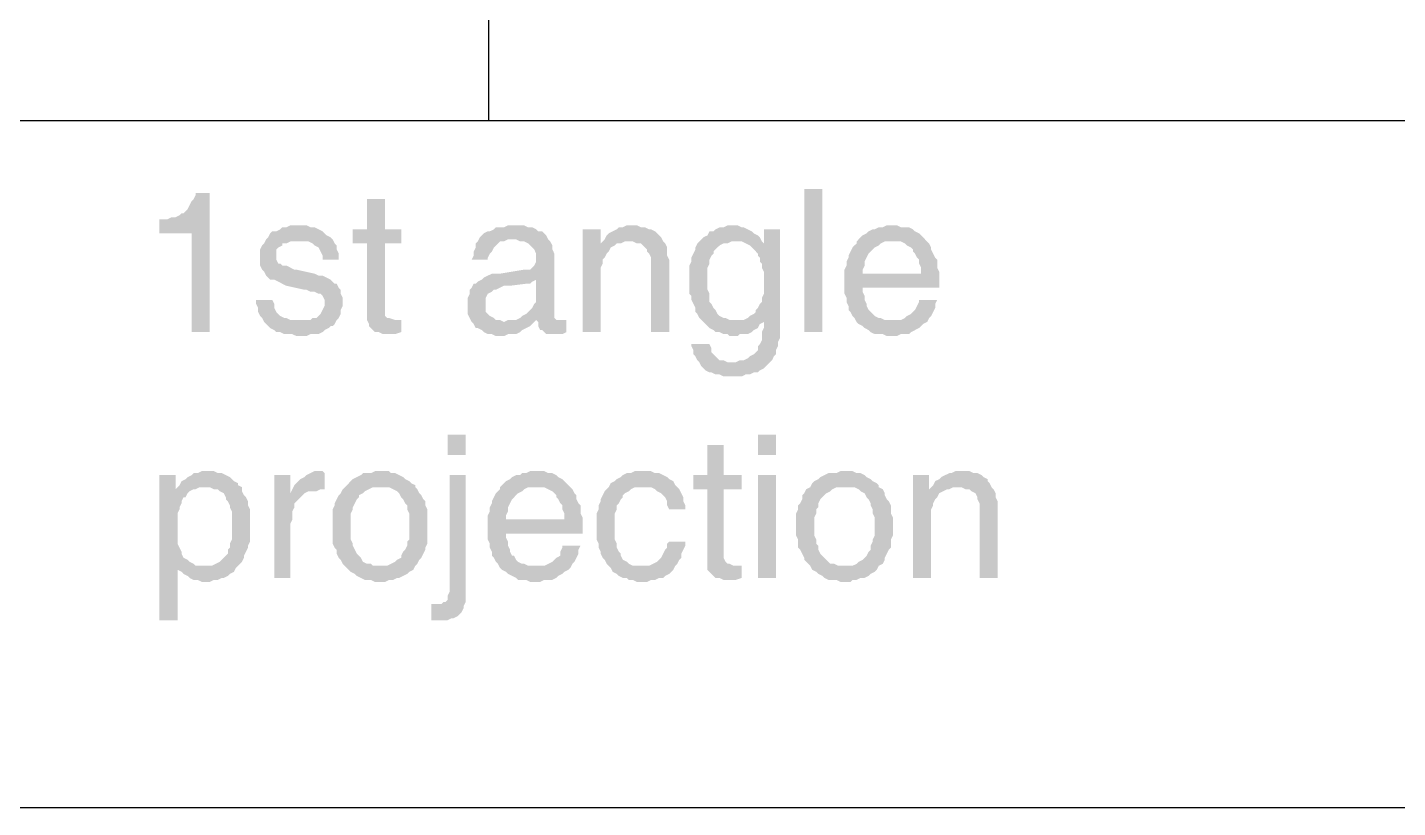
# Model space of a CAD drawing. Header units: inches. Extents: x 3613 to 8393, y -2205 to -794.
# Drawn here: x 6073.14 to 6103.83, y -1845.33 to -1827.86 of the extents above; entities that cross this region are included whole.
import ezdxf

# ---------------------------------------------------------------- set-up
doc = ezdxf.new("R2010")
doc.units = ezdxf.units.IN
doc.header["$MEASUREMENT"] = 0

msp = doc.modelspace()

# ---------------------------------------------------------------- hatches: boundary and pattern name
at = {"transparency": 33554559}
for points in [[(6077.224, -1831.569), (6076.908, -1831.569), (6076.908, -1831.614), (6076.863, -1831.704), (6076.818, -1831.749), (6076.773, -1831.839), (6076.728, -1831.93), (6076.682, -1831.975), (6076.637, -1832.02), (6076.592, -1832.02), (6076.547, -1832.065), (6076.457, -1832.11), (6076.367, -1832.11), (6076.276, -1832.155), (6076.096, -1832.155), (6076.096, -1832.471), (6076.818, -1832.471), (6076.818, -1834.683), (6077.224, -1834.683)], [(6090.538, -1834.683), (6090.538, -1831.478), (6090.944, -1831.478), (6090.944, -1834.683)], [(6081.151, -1831.704), (6080.744, -1831.704), (6080.744, -1832.381), (6080.428, -1832.381), (6080.428, -1832.697), (6080.744, -1832.697), (6080.744, -1834.412), (6080.79, -1834.502), (6080.79, -1834.547), (6080.835, -1834.592), (6080.88, -1834.638), (6080.925, -1834.683), (6081.015, -1834.683), (6081.105, -1834.728), (6081.376, -1834.728), (6081.512, -1834.683), (6081.512, -1834.412), (6081.376, -1834.412), (6081.241, -1834.367), (6081.196, -1834.367), (6081.151, -1834.322), (6081.151, -1832.697), (6081.512, -1832.697), (6081.512, -1832.381), (6081.151, -1832.381)], [(6079.21, -1832.291), (6079.029, -1832.291), (6078.939, -1832.336), (6078.849, -1832.336), (6078.804, -1832.381), (6078.713, -1832.426), (6078.623, -1832.426), (6078.578, -1832.471), (6078.533, -1832.561), (6078.488, -1832.607), (6078.443, -1832.697), (6078.398, -1832.742), (6078.352, -1832.832), (6078.352, -1833.193), (6078.398, -1833.284), (6078.443, -1833.329), (6078.488, -1833.419), (6078.533, -1833.464), (6078.578, -1833.509), (6078.668, -1833.509), (6078.759, -1833.554), (6078.849, -1833.6), (6078.939, -1833.645), (6079.345, -1833.735), (6079.39, -1833.735), (6079.481, -1833.78), (6079.571, -1833.78), (6079.661, -1833.825), (6079.706, -1833.825), (6079.751, -1833.87), (6079.797, -1833.961), (6079.797, -1834.096), (6079.751, -1834.186), (6079.706, -1834.277), (6079.661, -1834.322), (6079.616, -1834.367), (6079.526, -1834.367), (6079.481, -1834.412), (6079.255, -1834.412), (6078.443, -1834.457), (6078.488, -1834.502), (6078.533, -1834.547), (6078.578, -1834.592), (6078.668, -1834.638), (6078.713, -1834.683), (6078.804, -1834.683), (6078.894, -1834.728), (6079.074, -1834.728), (6079.165, -1834.773), (6079.39, -1834.773), (6079.481, -1834.728), (6079.661, -1834.728), (6079.751, -1834.683), (6079.797, -1834.638), (6079.887, -1834.592), (6079.932, -1834.547), (6079.977, -1834.547), (6080.022, -1834.502), (6080.067, -1834.412), (6080.113, -1834.367), (6080.158, -1834.277), (6080.158, -1834.186), (6080.203, -1834.096), (6080.203, -1834.006), (6080.203, -1833.915), (6080.158, -1833.825), (6080.158, -1833.735), (6080.113, -1833.69), (6080.067, -1833.6), (6080.022, -1833.6), (6079.977, -1833.554), (6079.932, -1833.509), (6079.842, -1833.464), (6079.751, -1833.419), (6079.661, -1833.419), (6079.571, -1833.374), (6079.165, -1833.284), (6079.12, -1833.284), (6079.029, -1833.238), (6078.939, -1833.193), (6078.849, -1833.193), (6078.804, -1833.148), (6078.759, -1833.148), (6078.713, -1833.058), (6078.713, -1832.832), (6078.759, -1832.787), (6078.849, -1832.742), (6078.849, -1832.697), (6078.939, -1832.697), (6079.029, -1832.652), (6079.21, -1832.652), (6079.977, -1832.607), (6079.932, -1832.561), (6079.842, -1832.516), (6079.797, -1832.471), (6079.751, -1832.426), (6079.661, -1832.381), (6079.571, -1832.336), (6079.481, -1832.336), (6079.39, -1832.291), (6079.3, -1832.291)], [(6084.084, -1832.291), (6083.904, -1832.291), (6083.813, -1832.336), (6083.633, -1832.336), (6083.588, -1832.381), (6083.497, -1832.426), (6083.452, -1832.426), (6083.362, -1832.471), (6083.317, -1832.516), (6083.272, -1832.561), (6083.227, -1832.652), (6083.182, -1832.697), (6083.182, -1832.787), (6083.136, -1832.877), (6083.136, -1832.968), (6083.091, -1833.058), (6083.452, -1833.058), (6083.452, -1833.013), (6083.497, -1832.923), (6083.543, -1832.877), (6083.588, -1832.787), (6083.633, -1832.742), (6083.678, -1832.697), (6083.723, -1832.652), (6083.813, -1832.652), (6083.904, -1832.607), (6084.806, -1832.607), (6084.761, -1832.516), (6084.716, -1832.471), (6084.671, -1832.426), (6084.581, -1832.426), (6084.535, -1832.381), (6084.445, -1832.336), (6084.355, -1832.336), (6084.265, -1832.291), (6084.174, -1832.291)], [(6085.98, -1832.381), (6085.574, -1832.381), (6085.574, -1834.683), (6085.98, -1834.683), (6085.98, -1833.464), (6085.98, -1833.238), (6086.025, -1833.148), (6086.025, -1833.058), (6086.07, -1833.013), (6086.115, -1832.923), (6086.16, -1832.877), (6086.16, -1832.877), (6086.205, -1832.787), (6086.296, -1832.742), (6085.98, -1832.697)], [(6086.702, -1832.291), (6086.566, -1832.291), (6086.476, -1832.336), (6086.386, -1832.336), (6086.341, -1832.381), (6086.251, -1832.426), (6086.16, -1832.471), (6086.115, -1832.516), (6086.07, -1832.607), (6085.98, -1832.697), (6086.296, -1832.742), (6086.341, -1832.697), (6086.431, -1832.697), (6086.521, -1832.652), (6087.379, -1832.652), (6087.334, -1832.561), (6087.289, -1832.516), (6087.243, -1832.471), (6087.198, -1832.426), (6087.108, -1832.381), (6087.063, -1832.381), (6086.973, -1832.336), (6086.882, -1832.336), (6086.792, -1832.291)], [(6088.958, -1832.291), (6088.823, -1832.291), (6088.733, -1832.336), (6088.643, -1832.336), (6088.552, -1832.381), (6088.507, -1832.426), (6088.417, -1832.426), (6088.372, -1832.516), (6088.281, -1832.561), (6088.236, -1832.607), (6088.191, -1832.652), (6089.139, -1832.652), (6089.229, -1832.697), (6089.32, -1832.742), (6089.635, -1832.697), (6089.59, -1832.652), (6089.59, -1832.652), (6089.545, -1832.561), (6089.5, -1832.516), (6089.41, -1832.471), (6089.365, -1832.426), (6089.274, -1832.381), (6089.184, -1832.336), (6089.139, -1832.336), (6089.049, -1832.291)], [(6089.996, -1832.381), (6089.635, -1832.381), (6089.635, -1832.697), (6089.32, -1832.742), (6089.365, -1832.787), (6089.41, -1832.832), (6089.5, -1832.923), (6089.5, -1832.968), (6089.545, -1833.013), (6089.545, -1833.103), (6089.59, -1833.148), (6089.59, -1833.238), (6089.635, -1833.329), (6089.635, -1833.825), (6089.59, -1833.915), (6089.59, -1834.006), (6089.545, -1834.051), (6089.5, -1834.141), (6089.455, -1834.186), (6089.455, -1834.231), (6089.41, -1834.277), (6089.32, -1834.322), (6089.274, -1834.367), (6089.184, -1834.412), (6089.004, -1834.412), (6089.635, -1834.457), (6089.635, -1834.592), (6089.59, -1834.683), (6089.59, -1834.863), (6089.545, -1834.953), (6089.5, -1834.999), (6089.5, -1835.089), (6089.455, -1835.134), (6089.41, -1835.179), (6089.32, -1835.224), (6089.274, -1835.269), (6089.184, -1835.315), (6089.094, -1835.315), (6089.004, -1835.36), (6088.913, -1835.36), (6089.771, -1835.36), (6089.816, -1835.315), (6089.861, -1835.224), (6089.906, -1835.179), (6089.906, -1835.089), (6089.951, -1834.999), (6089.951, -1834.908), (6089.996, -1834.818), (6089.996, -1834.547)], [(6092.524, -1832.291), (6092.388, -1832.291), (6092.298, -1832.336), (6092.208, -1832.336), (6092.118, -1832.381), (6092.073, -1832.381), (6091.982, -1832.426), (6091.937, -1832.471), (6091.847, -1832.516), (6091.802, -1832.561), (6091.712, -1832.652), (6092.704, -1832.652), (6092.795, -1832.697), (6092.84, -1832.742), (6092.93, -1832.787), (6092.975, -1832.832), (6092.975, -1832.877), (6093.02, -1832.923), (6093.065, -1833.013), (6093.111, -1833.058), (6093.111, -1833.148), (6093.156, -1833.238), (6093.156, -1833.374), (6091.441, -1833.374), (6091.441, -1833.825), (6091.486, -1833.915), (6091.486, -1834.006), (6091.531, -1834.096), (6091.531, -1834.186), (6091.576, -1834.231), (6091.621, -1834.322), (6091.666, -1834.367), (6091.712, -1834.457), (6092.524, -1834.412), (6092.343, -1834.412), (6092.253, -1834.367), (6092.208, -1834.367), (6092.118, -1834.322), (6092.073, -1834.277), (6091.982, -1834.186), (6091.982, -1834.186), (6091.937, -1834.096), (6091.937, -1834.051), (6091.892, -1833.961), (6091.892, -1833.87), (6091.847, -1833.78), (6091.847, -1833.69), (6093.562, -1833.69), (6093.562, -1833.329), (6093.517, -1833.238), (6093.517, -1833.058), (6093.472, -1833.013), (6093.427, -1832.923), (6093.381, -1832.832), (6093.381, -1832.787), (6093.336, -1832.697), (6093.291, -1832.652), (6093.246, -1832.607), (6093.156, -1832.516), (6093.111, -1832.471), (6093.02, -1832.426), (6092.975, -1832.381), (6092.885, -1832.336), (6092.704, -1832.336), (6092.614, -1832.291)], [(6079.977, -1832.607), (6079.21, -1832.652), (6079.436, -1832.652), (6079.526, -1832.697), (6079.571, -1832.742), (6079.571, -1832.742), (6079.661, -1832.787), (6079.706, -1832.877), (6079.751, -1832.968), (6079.751, -1833.058), (6080.113, -1833.058), (6080.113, -1832.923), (6080.067, -1832.832), (6080.067, -1832.742), (6080.022, -1832.697)], [(6084.806, -1832.607), (6083.994, -1832.607), (6084.084, -1832.607), (6084.174, -1832.652), (6084.265, -1832.652), (6084.355, -1832.697), (6084.4, -1832.742), (6084.445, -1832.787), (6084.49, -1832.832), (6084.535, -1832.923), (6084.535, -1833.103), (6084.49, -1833.193), (6084.445, -1833.238), (6084.4, -1833.284), (6084.265, -1833.284), (6083.723, -1833.374), (6083.543, -1833.374), (6083.452, -1833.419), (6083.362, -1833.464), (6083.317, -1833.509), (6084.535, -1833.509), (6084.535, -1833.915), (6084.535, -1834.006), (6084.49, -1834.051), (6084.445, -1834.141), (6084.4, -1834.186), (6084.31, -1834.277), (6084.31, -1834.277), (6084.22, -1834.322), (6084.174, -1834.367), (6084.084, -1834.412), (6083.904, -1834.412), (6083.813, -1834.457), (6083.091, -1834.457), (6083.136, -1834.502), (6083.182, -1834.592), (6083.227, -1834.592), (6083.317, -1834.638), (6083.362, -1834.683), (6083.452, -1834.728), (6083.543, -1834.728), (6083.633, -1834.773), (6083.813, -1834.773), (6083.904, -1834.728), (6084.084, -1834.728), (6084.174, -1834.683), (6084.22, -1834.638), (6084.31, -1834.592), (6084.4, -1834.547), (6084.445, -1834.502), (6084.49, -1834.457), (6084.535, -1834.412), (6084.987, -1834.412), (6084.942, -1834.367), (6084.942, -1832.923), (6084.897, -1832.832), (6084.897, -1832.742), (6084.851, -1832.652)], [(6087.379, -1832.652), (6086.612, -1832.652), (6086.702, -1832.652), (6086.792, -1832.697), (6086.882, -1832.697), (6086.927, -1832.742), (6086.973, -1832.787), (6087.018, -1832.832), (6087.018, -1832.877), (6087.063, -1832.923), (6087.108, -1833.013), (6087.108, -1834.683), (6087.514, -1834.683), (6087.514, -1833.058), (6087.469, -1832.968), (6087.469, -1832.787), (6087.424, -1832.697)], [(6088.191, -1832.652), (6088.146, -1832.697), (6088.101, -1832.787), (6088.101, -1832.832), (6088.056, -1832.923), (6088.011, -1833.013), (6088.011, -1833.103), (6087.966, -1833.193), (6087.966, -1833.825), (6088.011, -1833.87), (6088.011, -1833.961), (6088.056, -1834.051), (6088.101, -1834.141), (6088.101, -1834.231), (6088.146, -1834.277), (6088.191, -1834.367), (6088.236, -1834.412), (6088.281, -1834.457), (6088.372, -1834.547), (6088.417, -1834.592), (6088.507, -1834.638), (6088.552, -1834.683), (6088.643, -1834.683), (6088.733, -1834.728), (6088.823, -1834.728), (6088.868, -1834.773), (6089.049, -1834.773), (6089.094, -1834.728), (6089.274, -1834.728), (6089.365, -1834.683), (6089.41, -1834.638), (6089.5, -1834.592), (6089.545, -1834.502), (6089.635, -1834.457), (6089.635, -1834.457), (6089.004, -1834.412), (6088.868, -1834.412), (6088.778, -1834.367), (6088.733, -1834.367), (6088.643, -1834.322), (6088.597, -1834.277), (6088.552, -1834.186), (6088.507, -1834.141), (6088.462, -1834.051), (6088.417, -1834.006), (6088.417, -1833.825), (6088.372, -1833.735), (6088.372, -1833.238), (6088.417, -1833.148), (6088.417, -1833.058), (6088.462, -1832.968), (6088.507, -1832.923), (6088.507, -1832.877), (6088.552, -1832.832), (6088.597, -1832.787), (6088.643, -1832.742), (6088.733, -1832.697), (6088.823, -1832.697), (6088.913, -1832.652), (6089.004, -1832.652)], [(6091.712, -1832.652), (6091.712, -1832.697), (6091.666, -1832.742), (6091.621, -1832.787), (6091.576, -1832.877), (6091.531, -1832.968), (6091.531, -1833.013), (6091.486, -1833.103), (6091.486, -1833.193), (6091.441, -1833.284), (6091.441, -1833.374), (6091.847, -1833.374), (6091.847, -1833.284), (6091.892, -1833.193), (6091.892, -1833.103), (6091.937, -1833.013), (6091.982, -1832.923), (6092.027, -1832.877), (6092.073, -1832.832), (6092.118, -1832.787), (6092.208, -1832.742), (6092.253, -1832.697), (6092.343, -1832.652), (6092.524, -1832.652)], [(6083.317, -1833.509), (6083.227, -1833.554), (6083.182, -1833.6), (6083.136, -1833.6), (6083.091, -1833.69), (6083.046, -1833.735), (6083.046, -1833.825), (6083.001, -1833.915), (6083.001, -1834.096), (6083.001, -1834.277), (6083.046, -1834.367), (6083.091, -1834.457), (6083.813, -1834.457), (6083.723, -1834.412), (6083.633, -1834.412), (6083.588, -1834.367), (6083.497, -1834.322), (6083.452, -1834.277), (6083.407, -1834.231), (6083.407, -1833.915), (6083.452, -1833.825), (6083.543, -1833.78), (6083.588, -1833.735), (6083.633, -1833.735), (6083.723, -1833.69), (6083.813, -1833.645), (6083.949, -1833.645), (6084.31, -1833.6), (6084.4, -1833.6), (6084.445, -1833.554), (6084.535, -1833.509)], [(6078.623, -1833.961), (6078.262, -1833.961), (6078.262, -1834.051), (6078.307, -1834.141), (6078.307, -1834.231), (6078.352, -1834.322), (6078.398, -1834.367), (6078.443, -1834.457), (6079.255, -1834.412), (6079.029, -1834.412), (6078.939, -1834.367), (6078.894, -1834.367), (6078.804, -1834.322), (6078.759, -1834.277), (6078.713, -1834.231), (6078.668, -1834.141), (6078.668, -1834.051)], [(6093.517, -1833.961), (6093.111, -1833.961), (6093.111, -1834.006), (6093.065, -1834.096), (6093.02, -1834.186), (6092.975, -1834.231), (6092.93, -1834.277), (6092.84, -1834.322), (6092.795, -1834.367), (6092.704, -1834.412), (6092.524, -1834.412), (6091.712, -1834.457), (6091.712, -1834.457), (6091.757, -1834.502), (6091.847, -1834.547), (6091.892, -1834.592), (6091.982, -1834.638), (6092.027, -1834.683), (6092.118, -1834.728), (6092.298, -1834.728), (6092.388, -1834.773), (6092.614, -1834.773), (6092.704, -1834.728), (6092.885, -1834.728), (6092.93, -1834.683), (6093.02, -1834.638), (6093.111, -1834.592), (6093.156, -1834.547), (6093.201, -1834.502), (6093.291, -1834.457), (6093.336, -1834.367), (6093.381, -1834.322), (6093.427, -1834.231), (6093.472, -1834.141), (6093.472, -1834.051)], [(6084.987, -1834.412), (6084.535, -1834.412), (6084.581, -1834.457), (6085.077, -1834.412), (6085.032, -1834.412)], [(6085.212, -1834.412), (6085.077, -1834.412), (6084.581, -1834.457), (6084.581, -1834.547), (6084.626, -1834.638), (6084.671, -1834.638), (6084.716, -1834.683), (6084.761, -1834.728), (6085.122, -1834.728), (6085.212, -1834.683)], [(6088.417, -1834.953), (6088.011, -1834.953), (6088.011, -1834.999), (6088.056, -1835.089), (6088.056, -1835.179), (6088.101, -1835.224), (6088.146, -1835.315), (6088.191, -1835.36), (6088.236, -1835.45), (6088.281, -1835.495), (6088.327, -1835.54), (6088.417, -1835.585), (6088.462, -1835.585), (6088.552, -1835.63), (6088.643, -1835.63), (6088.733, -1835.676), (6089.139, -1835.676), (6089.229, -1835.63), (6089.32, -1835.63), (6089.41, -1835.585), (6089.5, -1835.585), (6089.545, -1835.54), (6089.635, -1835.495), (6089.681, -1835.45), (6089.726, -1835.405), (6089.771, -1835.36), (6088.823, -1835.36), (6088.733, -1835.315), (6088.643, -1835.315), (6088.597, -1835.269), (6088.552, -1835.224), (6088.462, -1835.134), (6088.462, -1835.044)], [(6082.956, -1837.436), (6082.956, -1836.984), (6082.55, -1836.984), (6082.55, -1837.436)], [(6089.906, -1837.436), (6089.906, -1836.984), (6089.5, -1836.984), (6089.5, -1837.436)], [(6088.733, -1837.21), (6088.372, -1837.21), (6088.372, -1837.887), (6088.056, -1837.887), (6088.056, -1838.203), (6088.372, -1838.203), (6088.372, -1840.008), (6088.417, -1840.053), (6088.462, -1840.099), (6088.507, -1840.144), (6088.552, -1840.189), (6088.643, -1840.189), (6088.733, -1840.234), (6089.004, -1840.234), (6089.139, -1840.189), (6089.139, -1839.918), (6088.958, -1839.918), (6088.868, -1839.873), (6088.823, -1839.873), (6088.778, -1839.828), (6088.733, -1839.738), (6088.733, -1838.203), (6089.139, -1838.203), (6089.139, -1837.887), (6088.733, -1837.887)], [(6076.457, -1837.887), (6076.096, -1837.887), (6076.096, -1841.137), (6076.502, -1841.137), (6076.502, -1839.963), (6077.089, -1839.918), (6076.908, -1839.918), (6076.863, -1839.873), (6076.773, -1839.828), (6076.728, -1839.783), (6076.637, -1839.738), (6076.592, -1839.647), (6076.592, -1839.602), (6076.547, -1839.512), (6076.502, -1839.422), (6076.502, -1838.745), (6076.547, -1838.654), (6076.547, -1838.609), (6076.592, -1838.519), (6076.592, -1838.474), (6076.637, -1838.384), (6076.682, -1838.384), (6076.728, -1838.293), (6076.773, -1838.248), (6076.863, -1838.203), (6076.457, -1838.203)], [(6077.134, -1837.797), (6077.044, -1837.797), (6076.953, -1837.842), (6076.863, -1837.842), (6076.818, -1837.887), (6076.728, -1837.932), (6076.682, -1837.977), (6076.592, -1838.022), (6076.547, -1838.113), (6076.502, -1838.158), (6076.457, -1838.203), (6076.908, -1838.203), (6076.998, -1838.158), (6077.089, -1838.158), (6077.856, -1838.113), (6077.856, -1838.068), (6077.766, -1838.022), (6077.721, -1837.977), (6077.675, -1837.932), (6077.585, -1837.887), (6077.495, -1837.842), (6077.405, -1837.842), (6077.314, -1837.797), (6077.224, -1837.797)], [(6079.029, -1837.887), (6078.668, -1837.887), (6078.668, -1840.189), (6079.029, -1840.189), (6079.029, -1838.97), (6079.074, -1838.88), (6079.074, -1838.699), (6079.12, -1838.609), (6079.12, -1838.519), (6079.165, -1838.474), (6079.21, -1838.429), (6079.255, -1838.384), (6079.3, -1838.338), (6079.345, -1838.293), (6079.029, -1838.293)], [(6079.661, -1837.797), (6079.571, -1837.797), (6079.481, -1837.842), (6079.39, -1837.887), (6079.345, -1837.932), (6079.255, -1837.977), (6079.21, -1838.022), (6079.12, -1838.113), (6079.12, -1838.113), (6079.074, -1838.203), (6079.797, -1838.203), (6079.797, -1837.842), (6079.751, -1837.797)], [(6081.015, -1837.797), (6080.925, -1837.797), (6080.835, -1837.842), (6080.654, -1837.842), (6080.609, -1837.887), (6080.519, -1837.932), (6080.428, -1837.977), (6080.383, -1838.022), (6080.338, -1838.068), (6080.248, -1838.158), (6080.248, -1838.158), (6080.203, -1838.203), (6080.158, -1838.293), (6080.113, -1838.338), (6080.067, -1838.429), (6080.022, -1838.519), (6080.022, -1838.564), (6079.977, -1838.654), (6079.977, -1839.422), (6080.022, -1839.512), (6080.067, -1839.557), (6080.067, -1839.647), (6080.113, -1839.738), (6080.158, -1839.783), (6080.203, -1839.873), (6080.248, -1839.918), (6081.015, -1839.918), (6080.88, -1839.918), (6080.835, -1839.873), (6080.744, -1839.873), (6080.654, -1839.828), (6080.609, -1839.738), (6080.564, -1839.692), (6080.519, -1839.647), (6080.474, -1839.557), (6080.428, -1839.467), (6080.428, -1839.422), (6080.383, -1839.331), (6080.383, -1838.745), (6080.428, -1838.654), (6080.428, -1838.609), (6080.474, -1838.519), (6080.519, -1838.429), (6080.564, -1838.384), (6080.564, -1838.338), (6080.654, -1838.293), (6080.699, -1838.248), (6080.79, -1838.203), (6080.88, -1838.158), (6081.015, -1838.158), (6081.828, -1838.113), (6081.737, -1838.068), (6081.692, -1838.022), (6081.602, -1837.977), (6081.557, -1837.932), (6081.467, -1837.887), (6081.376, -1837.842), (6081.286, -1837.842), (6081.241, -1837.797), (6081.151, -1837.797)], [(6082.956, -1837.887), (6082.595, -1837.887), (6082.595, -1840.505), (6082.55, -1840.595), (6082.55, -1840.685), (6082.505, -1840.73), (6082.459, -1840.73), (6082.414, -1840.776), (6082.189, -1840.776), (6082.189, -1841.137), (6082.55, -1841.137), (6082.64, -1841.091), (6082.685, -1841.091), (6082.775, -1841.046), (6082.82, -1841.001), (6082.866, -1840.956), (6082.911, -1840.866), (6082.911, -1840.821), (6082.956, -1840.73), (6082.956, -1840.505)], [(6084.535, -1837.797), (6084.4, -1837.797), (6084.31, -1837.842), (6084.22, -1837.842), (6084.174, -1837.887), (6084.084, -1837.887), (6083.994, -1837.932), (6083.949, -1837.977), (6083.859, -1838.022), (6083.813, -1838.068), (6083.723, -1838.158), (6084.716, -1838.158), (6084.806, -1838.203), (6084.897, -1838.248), (6084.942, -1838.293), (6084.987, -1838.338), (6084.987, -1838.384), (6085.032, -1838.429), (6085.077, -1838.519), (6085.122, -1838.564), (6085.122, -1838.654), (6085.167, -1838.745), (6085.167, -1838.88), (6083.452, -1838.88), (6083.452, -1839.331), (6083.497, -1839.422), (6083.497, -1839.512), (6083.543, -1839.602), (6083.543, -1839.692), (6083.588, -1839.738), (6083.633, -1839.828), (6083.678, -1839.873), (6083.723, -1839.963), (6084.535, -1839.918), (6084.355, -1839.918), (6084.265, -1839.873), (6084.22, -1839.873), (6084.129, -1839.828), (6084.084, -1839.783), (6084.039, -1839.692), (6083.994, -1839.692), (6083.949, -1839.602), (6083.949, -1839.557), (6083.904, -1839.467), (6083.904, -1839.376), (6083.859, -1839.286), (6083.859, -1839.196), (6085.574, -1839.196), (6085.574, -1838.835), (6085.528, -1838.745), (6085.528, -1838.564), (6085.483, -1838.519), (6085.438, -1838.429), (6085.438, -1838.338), (6085.393, -1838.293), (6085.348, -1838.203), (6085.303, -1838.158), (6085.258, -1838.113), (6085.167, -1838.022), (6085.122, -1837.977), (6085.032, -1837.932), (6084.987, -1837.887), (6084.897, -1837.842), (6084.806, -1837.842), (6084.716, -1837.797), (6084.626, -1837.797)], [(6086.927, -1837.797), (6086.747, -1837.797), (6086.657, -1837.842), (6086.566, -1837.842), (6086.476, -1837.887), (6086.431, -1837.932), (6086.341, -1837.977), (6086.296, -1838.022), (6086.205, -1838.068), (6086.16, -1838.158), (6087.108, -1838.158), (6087.198, -1838.203), (6087.243, -1838.248), (6087.334, -1838.293), (6087.379, -1838.338), (6087.424, -1838.384), (6087.469, -1838.474), (6087.469, -1838.564), (6087.514, -1838.654), (6087.875, -1838.654), (6087.875, -1838.564), (6087.83, -1838.474), (6087.83, -1838.384), (6087.785, -1838.293), (6087.74, -1838.203), (6087.695, -1838.158), (6087.65, -1838.113), (6087.604, -1838.022), (6087.604, -1838.022), (6087.514, -1837.977), (6087.469, -1837.932), (6087.379, -1837.887), (6087.289, -1837.842), (6087.198, -1837.842), (6087.108, -1837.797), (6087.018, -1837.797)], [(6089.906, -1840.189), (6089.906, -1837.887), (6089.5, -1837.887), (6089.5, -1840.189)], [(6091.441, -1837.797), (6091.35, -1837.797), (6091.26, -1837.842), (6091.08, -1837.842), (6090.989, -1837.887), (6090.899, -1837.932), (6090.854, -1837.977), (6090.764, -1838.022), (6090.719, -1838.068), (6090.673, -1838.158), (6090.673, -1838.158), (6090.583, -1838.203), (6090.538, -1838.293), (6090.493, -1838.338), (6090.493, -1838.429), (6090.448, -1838.519), (6090.403, -1838.564), (6090.403, -1838.654), (6090.358, -1838.745), (6090.358, -1839.241), (6090.403, -1839.331), (6090.403, -1839.512), (6090.448, -1839.557), (6090.493, -1839.647), (6090.538, -1839.738), (6090.538, -1839.783), (6090.628, -1839.873), (6090.673, -1839.918), (6091.441, -1839.918), (6091.305, -1839.918), (6091.215, -1839.873), (6091.125, -1839.873), (6091.08, -1839.828), (6090.989, -1839.738), (6090.944, -1839.692), (6090.899, -1839.647), (6090.854, -1839.557), (6090.854, -1839.467), (6090.809, -1839.422), (6090.809, -1839.331), (6090.764, -1839.241), (6090.764, -1838.835), (6090.809, -1838.745), (6090.809, -1838.654), (6090.854, -1838.609), (6090.854, -1838.519), (6090.899, -1838.429), (6090.944, -1838.384), (6090.989, -1838.338), (6091.035, -1838.293), (6091.125, -1838.248), (6091.17, -1838.203), (6091.26, -1838.158), (6091.441, -1838.158), (6092.208, -1838.113), (6092.163, -1838.068), (6092.073, -1838.022), (6092.027, -1837.977), (6091.937, -1837.932), (6091.892, -1837.887), (6091.802, -1837.842), (6091.712, -1837.842), (6091.621, -1837.797), (6091.531, -1837.797)], [(6093.336, -1837.887), (6092.975, -1837.887), (6092.975, -1840.189), (6093.381, -1840.189), (6093.381, -1838.97), (6093.381, -1838.654), (6093.427, -1838.564), (6093.427, -1838.519), (6093.472, -1838.429), (6093.517, -1838.384), (6093.517, -1838.384), (6093.562, -1838.293), (6093.652, -1838.248), (6093.336, -1838.203)], [(6094.058, -1837.797), (6093.923, -1837.797), (6093.833, -1837.842), (6093.788, -1837.842), (6093.697, -1837.887), (6093.607, -1837.932), (6093.562, -1837.977), (6093.472, -1838.022), (6093.427, -1838.113), (6093.336, -1838.203), (6093.652, -1838.248), (6093.742, -1838.203), (6093.788, -1838.203), (6093.878, -1838.158), (6094.735, -1838.158), (6094.69, -1838.068), (6094.645, -1838.022), (6094.645, -1837.977), (6094.555, -1837.932), (6094.51, -1837.887), (6094.419, -1837.842), (6094.329, -1837.842), (6094.239, -1837.797), (6094.149, -1837.797)], [(6077.856, -1838.113), (6077.089, -1838.158), (6077.224, -1838.158), (6077.314, -1838.203), (6077.405, -1838.203), (6077.45, -1838.248), (6077.54, -1838.293), (6077.585, -1838.384), (6077.585, -1838.429), (6077.63, -1838.474), (6077.675, -1838.564), (6077.675, -1838.609), (6077.721, -1838.699), (6077.721, -1839.015), (6077.721, -1839.331), (6077.675, -1839.422), (6077.675, -1839.512), (6077.63, -1839.557), (6077.63, -1839.647), (6077.585, -1839.692), (6077.54, -1839.738), (6077.495, -1839.783), (6077.45, -1839.828), (6077.359, -1839.873), (6077.269, -1839.918), (6077.089, -1839.918), (6076.502, -1839.963), (6076.502, -1840.008), (6076.592, -1840.053), (6076.637, -1840.099), (6076.728, -1840.144), (6076.773, -1840.189), (6076.863, -1840.234), (6076.953, -1840.234), (6077.044, -1840.279), (6077.224, -1840.279), (6077.314, -1840.234), (6077.405, -1840.234), (6077.495, -1840.189), (6077.54, -1840.189), (6077.63, -1840.144), (6077.675, -1840.099), (6077.766, -1840.053), (6077.811, -1839.963), (6077.856, -1839.918), (6077.901, -1839.873), (6077.946, -1839.828), (6077.991, -1839.738), (6077.991, -1839.692), (6078.036, -1839.602), (6078.082, -1839.512), (6078.082, -1839.467), (6078.127, -1839.376), (6078.127, -1838.654), (6078.082, -1838.564), (6078.082, -1838.474), (6078.036, -1838.384), (6077.991, -1838.338), (6077.946, -1838.248), (6077.946, -1838.158)], [(6079.074, -1838.203), (6079.029, -1838.293), (6079.345, -1838.293), (6079.436, -1838.248), (6079.616, -1838.248), (6079.706, -1838.203)], [(6081.828, -1838.113), (6081.015, -1838.158), (6081.241, -1838.158), (6081.331, -1838.203), (6081.421, -1838.248), (6081.467, -1838.293), (6081.512, -1838.384), (6081.557, -1838.429), (6081.602, -1838.519), (6081.647, -1838.564), (6081.647, -1838.654), (6081.692, -1838.745), (6081.692, -1839.331), (6081.647, -1839.376), (6081.647, -1839.467), (6081.602, -1839.557), (6081.557, -1839.602), (6081.512, -1839.692), (6081.512, -1839.738), (6081.421, -1839.783), (6081.376, -1839.828), (6081.286, -1839.873), (6081.196, -1839.918), (6080.248, -1839.918), (6080.338, -1840.008), (6080.383, -1840.053), (6080.474, -1840.099), (6080.519, -1840.144), (6080.609, -1840.189), (6080.699, -1840.234), (6080.835, -1840.234), (6080.925, -1840.279), (6081.151, -1840.279), (6081.241, -1840.234), (6081.331, -1840.234), (6081.421, -1840.189), (6081.467, -1840.189), (6081.557, -1840.144), (6081.647, -1840.099), (6081.692, -1840.053), (6081.782, -1840.008), (6081.828, -1839.918), (6081.828, -1839.918), (6081.873, -1839.873), (6081.918, -1839.783), (6081.963, -1839.738), (6082.008, -1839.647), (6082.053, -1839.557), (6082.053, -1839.512), (6082.098, -1839.422), (6082.098, -1839.015), (6082.098, -1838.654), (6082.053, -1838.564), (6082.053, -1838.474), (6082.008, -1838.429), (6081.963, -1838.338), (6081.918, -1838.293), (6081.873, -1838.203), (6081.828, -1838.158)], [(6083.723, -1838.158), (6083.723, -1838.203), (6083.678, -1838.248), (6083.633, -1838.293), (6083.588, -1838.384), (6083.543, -1838.474), (6083.543, -1838.519), (6083.497, -1838.609), (6083.497, -1838.699), (6083.452, -1838.79), (6083.452, -1838.88), (6083.859, -1838.88), (6083.859, -1838.79), (6083.904, -1838.699), (6083.904, -1838.609), (6083.949, -1838.519), (6083.994, -1838.429), (6084.039, -1838.384), (6084.084, -1838.338), (6084.129, -1838.293), (6084.22, -1838.248), (6084.265, -1838.203), (6084.355, -1838.158), (6084.535, -1838.158)], [(6086.16, -1838.158), (6086.115, -1838.203), (6086.07, -1838.248), (6086.025, -1838.338), (6085.98, -1838.429), (6085.98, -1838.474), (6085.935, -1838.564), (6085.935, -1838.654), (6085.889, -1838.745), (6085.889, -1839.331), (6085.935, -1839.422), (6085.935, -1839.512), (6085.98, -1839.602), (6085.98, -1839.647), (6086.025, -1839.738), (6086.07, -1839.783), (6086.115, -1839.873), (6086.16, -1839.918), (6086.927, -1839.918), (6086.702, -1839.918), (6086.612, -1839.873), (6086.566, -1839.828), (6086.476, -1839.783), (6086.431, -1839.692), (6086.431, -1839.647), (6086.386, -1839.602), (6086.341, -1839.512), (6086.341, -1839.422), (6086.296, -1839.331), (6086.296, -1838.745), (6086.341, -1838.654), (6086.341, -1838.564), (6086.386, -1838.519), (6086.431, -1838.429), (6086.476, -1838.384), (6086.476, -1838.338), (6086.521, -1838.293), (6086.612, -1838.248), (6086.657, -1838.203), (6086.747, -1838.158), (6086.927, -1838.158)], [(6092.208, -1838.113), (6091.441, -1838.158), (6091.666, -1838.158), (6091.757, -1838.203), (6091.802, -1838.248), (6091.892, -1838.293), (6091.937, -1838.384), (6091.982, -1838.429), (6092.027, -1838.519), (6092.027, -1838.564), (6092.073, -1838.654), (6092.073, -1838.745), (6092.118, -1838.835), (6092.118, -1839.241), (6092.073, -1839.331), (6092.073, -1839.376), (6092.027, -1839.467), (6092.027, -1839.557), (6091.982, -1839.602), (6091.937, -1839.692), (6091.892, -1839.738), (6091.847, -1839.783), (6091.757, -1839.828), (6091.712, -1839.873), (6091.621, -1839.918), (6090.673, -1839.918), (6090.719, -1840.008), (6090.809, -1840.053), (6090.854, -1840.099), (6090.944, -1840.144), (6090.989, -1840.189), (6091.08, -1840.234), (6091.26, -1840.234), (6091.35, -1840.279), (6091.576, -1840.279), (6091.621, -1840.234), (6091.712, -1840.234), (6091.802, -1840.189), (6091.892, -1840.189), (6091.982, -1840.144), (6092.027, -1840.099), (6092.118, -1840.053), (6092.163, -1840.008), (6092.208, -1839.918), (6092.208, -1839.918), (6092.298, -1839.873), (6092.343, -1839.783), (6092.343, -1839.738), (6092.388, -1839.647), (6092.434, -1839.557), (6092.479, -1839.512), (6092.479, -1839.331), (6092.524, -1839.241), (6092.524, -1839.015), (6092.524, -1838.835), (6092.479, -1838.745), (6092.479, -1838.564), (6092.434, -1838.474), (6092.388, -1838.429), (6092.343, -1838.338), (6092.343, -1838.293), (6092.298, -1838.203), (6092.208, -1838.158)], [(6094.735, -1838.158), (6093.968, -1838.158), (6094.058, -1838.158), (6094.149, -1838.203), (6094.239, -1838.203), (6094.284, -1838.248), (6094.374, -1838.293), (6094.374, -1838.293), (6094.419, -1838.384), (6094.419, -1838.429), (6094.465, -1838.519), (6094.465, -1840.189), (6094.871, -1840.189), (6094.871, -1838.474), (6094.826, -1838.384), (6094.826, -1838.293), (6094.78, -1838.203)], [(6085.528, -1839.467), (6085.122, -1839.467), (6085.122, -1839.512), (6085.077, -1839.602), (6085.077, -1839.692), (6084.987, -1839.738), (6084.942, -1839.783), (6084.897, -1839.828), (6084.806, -1839.873), (6084.716, -1839.918), (6084.535, -1839.918), (6083.723, -1839.963), (6083.723, -1839.963), (6083.768, -1840.008), (6083.859, -1840.053), (6083.904, -1840.099), (6083.994, -1840.144), (6084.084, -1840.189), (6084.129, -1840.234), (6084.31, -1840.234), (6084.4, -1840.279), (6084.626, -1840.279), (6084.716, -1840.234), (6084.897, -1840.234), (6084.987, -1840.189), (6085.032, -1840.144), (6085.122, -1840.099), (6085.167, -1840.053), (6085.258, -1840.008), (6085.303, -1839.963), (6085.348, -1839.873), (6085.393, -1839.828), (6085.438, -1839.738), (6085.483, -1839.647), (6085.483, -1839.557)], [(6087.875, -1839.376), (6087.514, -1839.376), (6087.469, -1839.422), (6087.469, -1839.512), (6087.424, -1839.557), (6087.379, -1839.647), (6087.334, -1839.738), (6087.289, -1839.783), (6087.243, -1839.828), (6087.153, -1839.873), (6087.063, -1839.918), (6086.16, -1839.918), (6086.205, -1839.963), (6086.251, -1840.053), (6086.341, -1840.099), (6086.386, -1840.144), (6086.476, -1840.189), (6086.566, -1840.189), (6086.612, -1840.234), (6086.702, -1840.234), (6086.792, -1840.279), (6087.018, -1840.279), (6087.108, -1840.234), (6087.198, -1840.234), (6087.289, -1840.189), (6087.379, -1840.189), (6087.424, -1840.144), (6087.514, -1840.099), (6087.559, -1840.053), (6087.604, -1840.008), (6087.65, -1839.918), (6087.695, -1839.873), (6087.74, -1839.783), (6087.785, -1839.738), (6087.785, -1839.647), (6087.83, -1839.557), (6087.875, -1839.467)]]:
    msp.add_hatch(color=256, dxfattribs=at).paths.add_polyline_path(points)

# ---------------------------------------------------------------- linework, layer by layer
msp.add_line((6083.471, -1573.983), (6083.471, -1829.944))
for points in [[(5775.497, -1829.944), (6171.935, -1829.944)], [(5775.497, -1845.334), (6124.568, -1845.334)]]:
    msp.add_lwpolyline(points)

doc.saveas('drawing.dxf')
